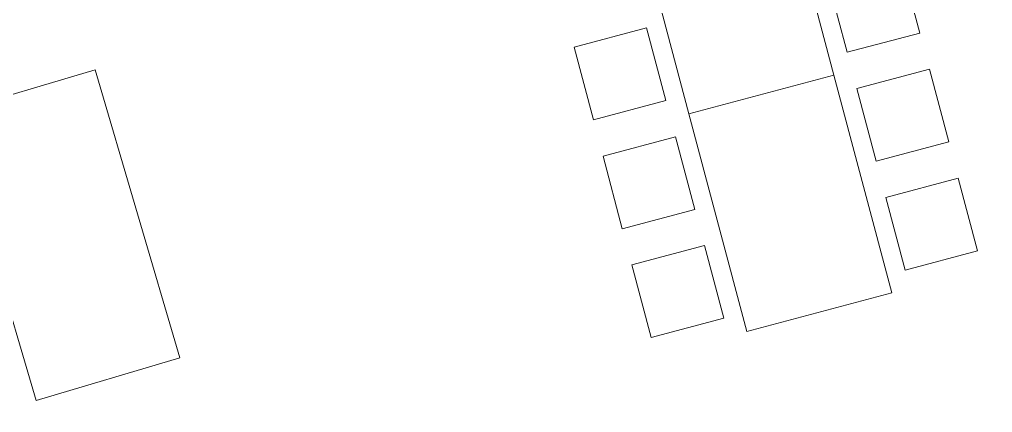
# Model space of a CAD drawing. Header units: millimetres. Extents: x 62878 to 70819, y -67946 to -61850.
# Drawn here: x 63866 to 64384, y -62500 to -62290 of the extents above; entities that cross this region are included whole.
import ezdxf

# ---------------------------------------------------------------- set-up
doc = ezdxf.new("R2010")
doc.units = ezdxf.units.MM
doc.layers.add('DOGRAMA', color=171, linetype='Continuous', lineweight=0)
doc.layers.add('TEFRİŞ-yeni', color=53, linetype='Continuous', lineweight=9)

msp = doc.modelspace()

# ---------------------------------------------------------------- linework, layer by layer
msp.add_lwpolyline([(68896.02, -63031.44), (69030.26, -63071.18), (69185.28, -62547.65), (68893, -62461.11, 1.044368), (68063.2, -62298.73, 0.204375), (63106.96, -62494.78, 0.353953), (62932.94, -62997.83), (63753.18, -65779.6), (64154.95, -67142.15), (65336.72, -66792.62), (65336.7, -66829.11), (65270.54, -66829.07, 0.626789), (65270.2, -67369.07), (65531.84, -67369.23, 0.926242), (66130.09, -67369.61), (66391.73, -67369.77, 0.626743), (66392.07, -66829.77), (66326.15, -66829.73), (66326.17, -66793.24), (67506.16, -67144.13), (68467.02, -63899.09), (68625.2, -63946.04), (68896.02, -63031.42)], format="xyb")
at = {"layer": 'DOGRAMA', "lineweight": -2}
msp.add_lwpolyline([(68355.73, -61957.86, 0.273736), (68066.91, -62277.72, 0.209295), (68023.71, -62283.85, 0.198368), (63201.05, -62451.11)], format="xyb", dxfattribs=at)
at = {"layer": 'TEFRİŞ-yeni'}
for points in [[(64222.4, -62340.52), (64191.56, -62224.54), (64268.87, -62203.99), (64299.71, -62319.96), (64222.4, -62340.52)], [(64296.53, -62269.07), (64306.8, -62307.72), (64345.46, -62297.45), (64335.18, -62258.79), (64296.53, -62269.07)], [(64199.88, -62294.76), (64210.16, -62333.42), (64171.5, -62343.7), (64161.23, -62305.04), (64199.88, -62294.76)], [(63829.15, -62339.73), (63905.87, -62317.06), (63951.12, -62470.52), (63874.4, -62493.19), (63829.15, -62339.73)], [(64322.22, -62365.71), (64311.94, -62327.05), (64350.6, -62316.78), (64360.88, -62355.43), (64322.22, -62365.71)], [(64253.23, -62456.49), (64222.4, -62340.52), (64299.71, -62319.96), (64330.54, -62435.93), (64253.23, -62456.49)], [(64225.58, -62391.41), (64215.3, -62352.75), (64176.64, -62363.03), (64186.92, -62401.68), (64225.58, -62391.41)], [(64327.36, -62385.04), (64337.64, -62423.7), (64376.3, -62413.42), (64366.02, -62374.76), (64327.36, -62385.04)], [(64230.72, -62410.73), (64241, -62449.39), (64202.34, -62459.67), (64192.06, -62421.01), (64230.72, -62410.73)]]:
    msp.add_lwpolyline(points, dxfattribs=at)

doc.saveas('drawing.dxf')
